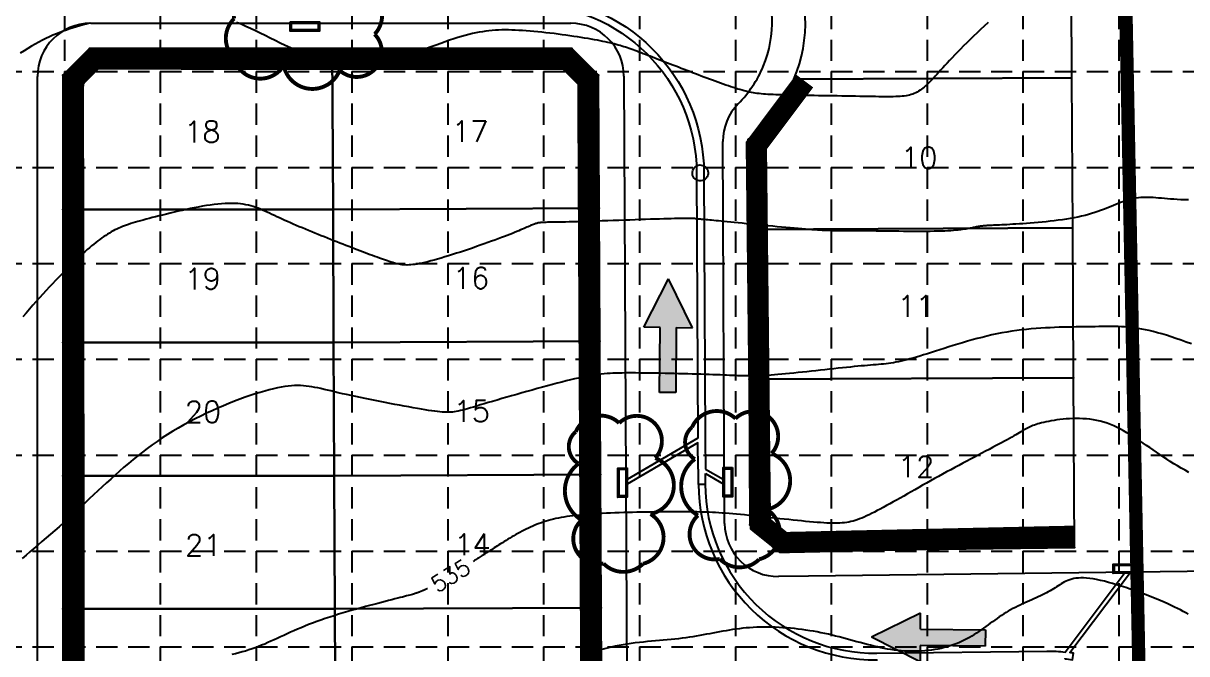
# Model space of a CAD drawing. Header units: inches. Extents: x -2116 to 192, y -2317 to -873.
# Drawn here: x -473.3 to -36.4, y -1597.3 to -1360.6 of the extents above; entities that cross this region are included whole.
import ezdxf
from ezdxf.enums import TextEntityAlignment as Align

# ---------------------------------------------------------------- set-up
doc = ezdxf.new("R2010")
doc.units = ezdxf.units.IN
doc.header["$LTSCALE"] = 40
doc.header["$MEASUREMENT"] = 0
doc.linetypes.add('DAM', pattern=[0.5, 0.2, -0.1, 0.2])
doc.linetypes.add('DASHED', pattern=[0.75, 0.5, -0.25])
for name, color, linetype in [('1-BC', 7, 'Continuous'), ('1-DAM_TEXT', 7, 'DAM'), ('1-LOTS', 7, 'Continuous'), ('1-STM', 7, 'Continuous'), ('1-STM_INLETS', 7, 'Continuous'), ('BASE', 7, 'Continuous'), ('grid', 9, 'Continuous'), ('limitsofdisturb', 1, 'DASHED'), ('SILT', 200, 'Continuous'), ('TOPO100_CON', 9, 'Continuous'), ('TOPO100_ICON', 9, 'Continuous')]:
    doc.layers.add(name, color=color, linetype=linetype)
doc.styles.add('SEG_LABEL08', font='simplex1')

# ---------------------------------------------------------------- blocks, each defined once
blk = doc.blocks.new('TF')
for p, q in [((0.1612, 0.0201), (0.1612, 0.0601)), ((0.1612, 0.0601), (0.2812, 0.0001)), ((0.0012, -0.0199), (0.0012, 0.0201)), ((0.0012, 0.0201), (0.1612, 0.0201)), ((0.1612, -0.0599), (0.2812, 0.0001)), ((0.1612, -0.0199), (0.0012, -0.0199)), ((0.1612, -0.0199), (0.1612, -0.0599))]:
    blk.add_line(p, q)
for points in [[(0.1612, -0.0599), (0.1612, 0.0601), (0.2812, 0.0001), (0.1612, 0.0601)], [(0.0012, 0.0201), (0.0012, -0.0199), (0.1612, 0.0201), (0.1612, -0.0199)]]:
    blk.add_solid(points)
blk = doc.blocks.new('arrow')
at = {"xscale": 192.0000000000001, "yscale": 192, "zscale": 192, "rotation": 89.54514789520785}
blk.add_blockref('TF', (-0.41, -54), dxfattribs=at)

msp = doc.modelspace()

# ---------------------------------------------------------------- linework, layer by layer
at = {"layer": '1-BC', "linetype": 'Continuous'}
for p, q in [((-447.97, -1360.62, 53016.89), (-267.72, -1360.62, 53107.01)), ((-467.97, -1562.99, 53168.78), (-467.97, -1380.62, 53022.89)), ((-247.72, -1380.52), (-245.91, -1755.62, 53705.1)), ((-209.91, -1548.4, 53313.82), (-210.6, -1405.05, 53153.35)), ((-467.97, -1609.88, 53206.36), (-467.97, -1562.99, 53168.78)), ((-178.47, -1568.17, 53430.88), (-189.66, -1568.3, 53399.85)), ((8.42, -1565.85, 53668.18), (-178.47, -1568.17, 53430.88))]:
    msp.add_line(p, q, dxfattribs=at)
for centre, radius, start, end in [((-235.58, -1360.12), 43.5, 337.4292, 26.6188), ((-447.97, -1380.62), 20, 90, 180), ((-267.72, -1380.62), 20, 0.2766, 90), ((-235.58, -1360.12), 43.5, 315.0912, 337.4292), ((-190.6, -1404.95), 20, 135.0912, 180.2766), ((-189.91, -1548.31), 20, 180.2766, 270.7106)]:
    msp.add_arc(centre, radius, start, end, dxfattribs=at)
at = {"layer": '1-LOTS', "linetype": 'Continuous'}
for p, q in [((-79.47, -1381.11, 53254.36), (-80.05, -1267.04, 53106.99)), ((-183.87, -1381.61), (-79.47, -1381.11, 53254.36)), ((-79.47, -1381.11, 53254.36), (-183.87, -1381.61)), ((-79.18, -1437.41, 53306.72), (-79.47, -1381.11, 53254.36)), ((-79.18, -1437.41, 53306.72), (-200.94, -1437.99)), ((-200.94, -1437.99), (-79.18, -1437.41, 53306.72)), ((-78.89, -1493.7, 53450.21), (-79.18, -1437.41, 53306.72)), ((-78.89, -1493.7, 53450.21), (-200.67, -1494.29)), ((-200.67, -1494.29), (-78.89, -1493.7, 53450.21)), ((-78.56, -1557.43, 53582.97), (-78.89, -1493.7, 53450.21)), ((-190.36, -1558.81), (-78.56, -1557.43, 53582.97))]:
    msp.add_line(p, q, dxfattribs=at)
at = {"layer": '1-LOTS', "linetype": 'Continuous', "flags": 128}
for points in [[(-448.47, -1370.12), (-458.47, -1380.12)], [(-357.27, -1370.12), (-448.47, -1370.12)], [(-356.98, -1430.51), (-357.27, -1370.12)], [(-357.27, -1370.12), (-356.98, -1430.51)], [(-267.27, -1370.12), (-357.27, -1370.12)], [(-257.22, -1380.12), (-267.27, -1370.12)], [(-458.47, -1380.12), (-458.47, -1430.51)], [(-256.98, -1430.02), (-257.22, -1380.12)], [(-201.11, -1404.25), (-200.94, -1437.99)], [(-458.47, -1430.51), (-356.98, -1430.51)], [(-356.98, -1430.51), (-458.47, -1430.51)], [(-458.47, -1430.51), (-458.47, -1480.51)], [(-356.98, -1430.51), (-256.98, -1430.02)], [(-256.98, -1430.02), (-356.98, -1430.51)], [(-356.98, -1430.51), (-356.74, -1480.51)], [(-356.74, -1480.51), (-356.98, -1430.51)], [(-256.74, -1480.02), (-256.98, -1430.02)], [(-200.94, -1437.99), (-200.67, -1494.29)], [(-356.74, -1480.51), (-458.47, -1480.51)], [(-458.47, -1480.51), (-356.74, -1480.51)], [(-458.47, -1480.51), (-458.47, -1530.51)], [(-356.74, -1480.51), (-256.74, -1480.02)], [(-256.74, -1480.02), (-356.74, -1480.51)], [(-356.74, -1480.51), (-356.5, -1530.51)], [(-356.5, -1530.51), (-356.74, -1480.51)], [(-256.5, -1530.02), (-256.74, -1480.02)], [(-200.67, -1494.29), (-200.41, -1548.94)], [(-356.5, -1530.51), (-458.47, -1530.51)], [(-458.47, -1530.51), (-356.5, -1530.51)], [(-458.47, -1530.51), (-458.47, -1580.51)], [(-356.5, -1530.51), (-256.5, -1530.02)], [(-256.5, -1530.02), (-356.5, -1530.51)], [(-356.5, -1530.51), (-356.26, -1580.5)], [(-356.26, -1580.5), (-356.5, -1530.51)], [(-256.26, -1580.02), (-256.5, -1530.02)], [(-200.41, -1548.94), (-190.36, -1558.81)], [(-356.26, -1580.5), (-458.47, -1580.51)], [(-458.47, -1580.51), (-356.26, -1580.5)], [(-458.47, -1580.51), (-458.47, -1630.93)], [(-356.26, -1580.5), (-256.26, -1580.02)], [(-256.26, -1580.02), (-356.26, -1580.5)], [(-356.26, -1580.5), (-356.02, -1630.5)], [(-356.01, -1630.93), (-356.26, -1580.5)], [(-256.02, -1630.02), (-256.26, -1580.02)]]:
    msp.add_lwpolyline(points, dxfattribs=at)
at = {"layer": '1-LOTS', "linetype": 'Continuous'}
for start, end in [(337.4292, 26.6188), (307.9899, 337.4292)]:
    msp.add_arc((-235.58, -1360.12), 56, start, end, dxfattribs=at)
for p in [(-448.47, -1370.12), (-357.27, -1370.12), (-267.27, -1370.12), (-458.47, -1380.12), (-257.22, -1380.12), (-183.87, -1381.61), (-201.11, -1404.25), (-458.47, -1430.51), (-356.98, -1430.51), (-256.98, -1430.02), (-200.94, -1437.99), (-458.47, -1480.51), (-356.74, -1480.51), (-256.74, -1480.02), (-200.67, -1494.29), (-78.89, -1493.7, 53450.21), (-458.47, -1530.51), (-356.5, -1530.51), (-256.5, -1530.02), (-200.41, -1548.94), (-190.36, -1558.81), (-78.56, -1557.43, 53582.97), (-458.47, -1580.51), (-356.26, -1580.5), (-256.26, -1580.02)]:
    msp.add_point(p, dxfattribs=at)
at = {"layer": '1-STM', "linetype": 'Continuous', "flags": 128}
for points, elevation in [([(-284.05, -1350.75), (-284.05, -1350.75, -0.4128), (-217.67, -1416.8), (-217.67, -1416.8)], 53071.75), ([(-284.05, -1353.5), (-284.05, -1353.5, -0.4128), (-220.42, -1416.81), (-220.42, -1416.81)], 53071.75), ([(-219.73, -1533.67), (-219.73, -1533.67, 0.416434), (-152.66, -1599.6), (-152.66, -1599.6)], 53267.02), ([(-217.23, -1533.66), (-217.23, -1533.66, 0.416434), (-152.69, -1597.1), (-152.69, -1597.1)], 53267.02), ([(-88.77, -1596.3), (-88.77, -1596.3, -0.032988), (-82.03, -1596.67), (-82.03, -1596.67)], 53450.54), ([(-82.19, -1599.17), (-82.19, -1599.17, -0.015022), (-79.29, -1599.61), (-79.29, -1599.61), (-78.84, -1597.15), (-78.84, -1597.15, 0.007343), (-80.32, -1596.9), (-80.32, -1596.9)], 53453.3)]:
    msp.add_lwpolyline(points, format="xyb", dxfattribs=dict(at, elevation=elevation))
msp.add_lwpolyline([(-221.65, -1415.32), (-221.65, -1415.32, -0.414214), (-217.56, -1414.21), (-217.56, -1414.21, -0.414214), (-216.45, -1418.29), (-216.45, -1418.29, -0.414214), (-220.53, -1419.41), (-220.53, -1419.41, -0.414214), (-221.65, -1415.32), (-221.65, -1415.32)], format="xyb", close=True, dxfattribs=at)
for points, elevation in [([(-220.42, -1416.81), (-219.94, -1516.42)], 53135.63), ([(-217.67, -1416.8), (-217.19, -1516.48)], 53135.63), ([(-219.94, -1516.42), (-246.49, -1531.92)], 53245.29), ([(-219.88, -1528.04), (-219.93, -1518.16), (-246.48, -1533.66)], 53245.29), ([(-217.19, -1516.48), (-217.14, -1527.96)], 53245.29), ([(-219.88, -1528.04), (-219.86, -1533.67), (-217.11, -1533.66), (-217.13, -1529.69)], 53259.75), ([(-217.14, -1527.96), (-210.49, -1531.75)], 53259.75), ([(-217.13, -1529.69), (-210.48, -1533.48)], 53259.75), ([(-82.03, -1596.67), (-59.81, -1567.19)], 53453.3), ([(-80.32, -1596.9), (-57.91, -1567.17)], 53453.3), ([(-152.69, -1597.1), (-88.77, -1596.3)], 53419.09)]:
    msp.add_lwpolyline(points, dxfattribs=dict(at, elevation=elevation))
at = {"layer": '1-STM_INLETS', "linetype": 'Continuous', "flags": 128}
for points in [[(-373.04, -1360.12), (-362.04, -1360.12), (-362.04, -1363.62), (-373.04, -1363.62), (-373.04, -1360.12)], [(-372.54, -1360.62), (-362.54, -1360.62), (-362.54, -1363.12), (-372.54, -1363.12), (-372.54, -1360.62)], [(-246.51, -1527.58), (-246.46, -1538.58), (-249.96, -1538.6), (-250.01, -1527.6), (-246.51, -1527.58)], [(-247.01, -1528.08), (-246.96, -1538.08), (-249.46, -1538.09), (-249.51, -1528.09), (-247.01, -1528.08)], [(-207.01, -1527.39), (-206.96, -1538.39), (-210.46, -1538.4), (-210.51, -1527.4), (-207.01, -1527.39)], [(-207.51, -1527.89), (-207.46, -1537.89), (-209.96, -1537.9), (-210.01, -1527.9), (-207.51, -1527.89)], [(-52.98, -1567.11), (-63.97, -1567.25), (-64.02, -1563.75), (-53.02, -1563.61), (-52.98, -1567.11)], [(-53.48, -1566.62), (-63.48, -1566.74), (-63.51, -1564.24), (-53.51, -1564.12), (-53.48, -1566.62)]]:
    msp.add_lwpolyline(points, close=True, dxfattribs=at)
at = {"layer": 'BASE', "color": 170, "const_width": 1.46}
for points in [[(-377.75, -1350.64, 0.520567), (-377.75, -1350.64, 0.765195), (-394.09, -1358.86, 0.417879), (-394.19, -1373.66, 0.6649), (-375.52, -1376.51, 0.744833), (-354.47, -1378.28, 0.975642), (-341.35, -1364.73, 0.520567), (-344.62, -1348.41, 0.520567), (-356.59, -1349.5, 0.540264), (-377.75, -1350.64)], [(-263.6, -1547.11, 0.520567), (-263.6, -1547.11, 0.765195), (-255.38, -1563.45, 0.417879), (-240.58, -1563.55, 0.6649), (-237.73, -1544.88, 0.744833), (-235.96, -1523.83, 0.975642), (-249.51, -1510.71, 0.520567), (-265.83, -1513.98, 0.520567), (-264.75, -1525.95, 0.540264), (-263.6, -1547.11)], [(-219.93, -1545.41, 0.520567), (-219.93, -1545.41, 0.765195), (-211.71, -1561.74, 0.417879), (-196.91, -1561.85, 0.6649), (-194.06, -1543.18, 0.744833), (-192.29, -1522.12, 0.975642), (-205.84, -1509.01, 0.520567), (-222.16, -1512.27, 0.520567), (-221.07, -1524.25, 0.540264), (-219.93, -1545.41)]]:
    msp.add_lwpolyline(points, format="xyb", close=True, dxfattribs=at)
at = {"layer": 'grid', "color": 8, "linetype": 'DASHED', "ltscale": 0.4}
for p, q in [((-457.87, -910.78), (-457.87, -2278.78)), ((-421.87, -910.78), (-421.87, -2278.78)), ((-385.87, -910.78), (-385.87, -2278.78)), ((-349.87, -910.78), (-349.87, -2278.78)), ((-313.87, -910.78), (-313.87, -2278.78)), ((-277.87, -910.78), (-277.87, -2278.78)), ((-241.87, -910.78), (-241.87, -2278.78)), ((-205.87, -910.78), (-205.87, -2278.78)), ((-169.87, -910.78), (-169.87, -2278.78)), ((-133.87, -910.78), (-133.87, -2278.78)), ((-97.87, -910.78), (-97.87, -2278.78)), ((-61.87, -910.78), (-61.87, -2278.78)), ((-2077.87, -1378.78), (154.13, -1378.78)), ((-2077.87, -1414.78), (154.13, -1414.78)), ((-2077.87, -1450.78), (154.13, -1450.78)), ((-2077.87, -1486.78), (154.13, -1486.78)), ((-2077.87, -1522.78), (154.13, -1522.78)), ((-2077.87, -1558.78), (154.13, -1558.78)), ((-2077.87, -1594.78), (154.13, -1594.78))]:
    msp.add_line(p, q, dxfattribs=at)
at = {"layer": 'limitsofdisturb', "color": 1, "const_width": 5}
msp.add_lwpolyline([(-1844.62, -1990.78), (-1844.62, -1280.09), (-1844.62, -1280.09), (-1844.26, -1173.04), (-752.01, -1172.92), (-752.01, -1001.61), (-658.88, -981.43), (-594.33, -1184.26), (-62.6, -1184.26), (-45.48, -2050.54), (-1679.47, -2050.54)], dxfattribs=at)
at = {"layer": 'SILT', "color": 84, "const_width": 8}
for points in [[(-454.46, -1388.17), (-454.41, -1381.82), (-446.76, -1374.09), (-269.06, -1374.14), (-261.28, -1381.83), (-259.54, -1730.36)], [(-179.85, -1382.29), (-198, -1406.5), (-196.47, -1548.73), (-187.9, -1555.61), (-78.77, -1553.22)], [(-539.93, -1680.14), (-500.15, -1683.78), (-471.35, -1667.01), (-454.14, -1632.47), (-454.46, -1387.55)]]:
    msp.add_lwpolyline(points, dxfattribs=at)
at = {"layer": 'TOPO100_CON', "color": 35, "linetype": 'Continuous'}
for points in [[(-448.44, -1360.58), (-449.64, -1360.91), (-450.85, -1361.25), (-452.06, -1361.6), (-453.29, -1361.96), (-454.52, -1362.35), (-455.77, -1362.75), (-457.02, -1363.17), (-458.29, -1363.62), (-459.57, -1364.09), (-460.85, -1364.6), (-462.15, -1365.14), (-463.46, -1365.71), (-464.79, -1366.32), (-466.12, -1366.97), (-467.47, -1367.67), (-468.83, -1368.41), (-470.21, -1369.2), (-471.6, -1370.04), (-473, -1370.93), (-474.42, -1371.88)], [(-111, -1360.38), (-112.4, -1361.66), (-113.78, -1362.94), (-115.12, -1364.21), (-116.43, -1365.46), (-117.71, -1366.7), (-118.94, -1367.92), (-120.14, -1369.12), (-121.29, -1370.28), (-122.4, -1371.42), (-123.46, -1372.51), (-124.47, -1373.57), (-125.42, -1374.59), (-126.33, -1375.56), (-127.19, -1376.49), (-128, -1377.38), (-128.78, -1378.23), (-129.51, -1379.03), (-130.21, -1379.8), (-130.88, -1380.53), (-131.52, -1381.22), (-132.14, -1381.87), (-132.73, -1382.48), (-133.3, -1383.06), (-133.86, -1383.6), (-134.41, -1384.11), (-134.94, -1384.58), (-135.47, -1385.02), (-136, -1385.42), (-136.52, -1385.79), (-137.05, -1386.13), (-137.58, -1386.44), (-138.12, -1386.72), (-138.68, -1386.97), (-139.25, -1387.19), (-139.84, -1387.38), (-140.45, -1387.55), (-141.09, -1387.7), (-141.76, -1387.82), (-142.46, -1387.93), (-143.19, -1388.01), (-143.97, -1388.08), (-144.79, -1388.13), (-145.65, -1388.17), (-146.57, -1388.19), (-147.54, -1388.21), (-148.56, -1388.21), (-149.65, -1388.21), (-150.79, -1388.19), (-152.01, -1388.18), (-153.29, -1388.16), (-154.65, -1388.13), (-156.09, -1388.11), (-157.59, -1388.09), (-159.15, -1388.06), (-160.77, -1388.03), (-162.43, -1388.01), (-164.12, -1387.98), (-165.85, -1387.95), (-167.59, -1387.92), (-169.35, -1387.89), (-171.11, -1387.86), (-172.86, -1387.83), (-174.6, -1387.8), (-176.33, -1387.77), (-178.02, -1387.74), (-179.68, -1387.71), (-181.29, -1387.68), (-182.85, -1387.64), (-184.34, -1387.61), (-185.77, -1387.58), (-187.12, -1387.55), (-188.39, -1387.51), (-189.58, -1387.48), (-190.69, -1387.44), (-191.74, -1387.4), (-192.72, -1387.36), (-193.65, -1387.31), (-194.53, -1387.26), (-195.37, -1387.19), (-196.16, -1387.12), (-196.93, -1387.04), (-197.67, -1386.96), (-198.39, -1386.86), (-199.09, -1386.74), (-199.79, -1386.62), (-200.49, -1386.48), (-201.19, -1386.33), (-201.9, -1386.16), (-202.63, -1385.97), (-203.38, -1385.77), (-204.15, -1385.54), (-204.96, -1385.3), (-205.81, -1385.04), (-206.68, -1384.76), (-207.58, -1384.47), (-208.5, -1384.15), (-209.45, -1383.83), (-210.42, -1383.49), (-211.41, -1383.14), (-212.42, -1382.78), (-213.44, -1382.4), (-214.48, -1382.02), (-215.53, -1381.63), (-216.59, -1381.24), (-217.66, -1380.84), (-218.73, -1380.43), (-219.8, -1380.02), (-220.88, -1379.61), (-221.96, -1379.19), (-223.03, -1378.78), (-224.1, -1378.37), (-225.16, -1377.96), (-226.21, -1377.55), (-227.26, -1377.14), (-228.29, -1376.74), (-229.32, -1376.34), (-230.33, -1375.95), (-231.33, -1375.56), (-232.32, -1375.18), (-233.3, -1374.8), (-234.26, -1374.42), (-235.2, -1374.06), (-236.13, -1373.7), (-237.04, -1373.35), (-237.93, -1373.01), (-238.81, -1372.67), (-239.66, -1372.35), (-240.49, -1372.03), (-241.3, -1371.73), (-242.09, -1371.43), (-242.85, -1371.15), (-243.59, -1370.87), (-244.31, -1370.61), (-245.02, -1370.36), (-245.71, -1370.11), (-246.4, -1369.88), (-247.08, -1369.65), (-247.76, -1369.43), (-248.45, -1369.21), (-249.16, -1369), (-249.87, -1368.8), (-250.61, -1368.59), (-251.37, -1368.39), (-252.15, -1368.2), (-252.97, -1368), (-253.83, -1367.8), (-254.73, -1367.61), (-255.67, -1367.41), (-256.66, -1367.21), (-257.71, -1367.01), (-258.82, -1366.81), (-259.98, -1366.6), (-261.21, -1366.39), (-262.48, -1366.17), (-263.81, -1365.96), (-265.17, -1365.74), (-266.58, -1365.53), (-268.01, -1365.32), (-269.48, -1365.11), (-270.96, -1364.91), (-272.46, -1364.71), (-273.97, -1364.52), (-275.49, -1364.34), (-277, -1364.16), (-278.52, -1364), (-280.02, -1363.84), (-281.51, -1363.7), (-282.97, -1363.57), (-284.42, -1363.46), (-285.83, -1363.36), (-287.21, -1363.27), (-288.54, -1363.21), (-289.84, -1363.16), (-291.12, -1363.13), (-292.36, -1363.13), (-293.59, -1363.14), (-294.8, -1363.18), (-296, -1363.25), (-297.2, -1363.34), (-298.4, -1363.46), (-299.61, -1363.61), (-300.83, -1363.79), (-302.07, -1364), (-303.33, -1364.24), (-304.61, -1364.52), (-305.93, -1364.84), (-307.29, -1365.19), (-308.69, -1365.58), (-310.15, -1366.02), (-311.65, -1366.49), (-313.22, -1367.01), (-314.85, -1367.56), (-316.53, -1368.16), (-318.28, -1368.78), (-320.08, -1369.42), (-321.93, -1370.08), (-323.82, -1370.74), (-325.75, -1371.39), (-327.73, -1372.03), (-329.73, -1372.66), (-331.76, -1373.25), (-333.82, -1373.81), (-335.9, -1374.33), (-337.99, -1374.8), (-340.1, -1375.2), (-342.22, -1375.54), (-344.34, -1375.8), (-346.46, -1375.98), (-348.58, -1376.07), (-350.69, -1376.06), (-352.79, -1375.94), (-354.88, -1375.7), (-356.95, -1375.37), (-359.01, -1374.93), (-361.05, -1374.4), (-363.08, -1373.8), (-365.09, -1373.12), (-367.08, -1372.38), (-369.06, -1371.58), (-371.02, -1370.74), (-372.97, -1369.87), (-374.9, -1368.96), (-376.81, -1368.04), (-378.71, -1367.1), (-380.59, -1366.17), (-382.45, -1365.24), (-384.3, -1364.32), (-386.13, -1363.44), (-387.94, -1362.58), (-389.74, -1361.77), (-391.51, -1361), (-393.27, -1360.3)], [(-35.75, -1426.96), (-37.19, -1426.92), (-38.57, -1426.86), (-39.9, -1426.79), (-41.18, -1426.7), (-42.41, -1426.61), (-43.6, -1426.51), (-44.75, -1426.41), (-45.85, -1426.31), (-46.93, -1426.22), (-47.96, -1426.14), (-48.97, -1426.07), (-49.94, -1426.02), (-50.89, -1425.98), (-51.82, -1425.97), (-52.72, -1425.99), (-53.61, -1426.03), (-54.48, -1426.11), (-55.33, -1426.22), (-56.18, -1426.37), (-57.02, -1426.56), (-57.85, -1426.78), (-58.68, -1427.03), (-59.52, -1427.31), (-60.35, -1427.61), (-61.2, -1427.93), (-62.06, -1428.28), (-62.94, -1428.64), (-63.84, -1429.01), (-64.75, -1429.39), (-65.7, -1429.78), (-66.67, -1430.17), (-67.67, -1430.56), (-68.71, -1430.95), (-69.79, -1431.34), (-70.91, -1431.71), (-72.08, -1432.08), (-73.29, -1432.43), (-74.56, -1432.76), (-75.88, -1433.08), (-77.25, -1433.38), (-78.66, -1433.65), (-80.11, -1433.91), (-81.58, -1434.15), (-83.08, -1434.38), (-84.6, -1434.59), (-86.13, -1434.78), (-87.66, -1434.96), (-89.18, -1435.13), (-90.7, -1435.28), (-92.2, -1435.42), (-93.68, -1435.55), (-95.13, -1435.66), (-96.54, -1435.77), (-97.91, -1435.87), (-99.23, -1435.95), (-100.5, -1436.03), (-101.7, -1436.1), (-102.84, -1436.17), (-103.9, -1436.23), (-104.89, -1436.28), (-105.82, -1436.32), (-106.68, -1436.37), (-107.48, -1436.4), (-108.23, -1436.44), (-108.92, -1436.47), (-109.57, -1436.5), (-110.17, -1436.53), (-110.73, -1436.56), (-111.26, -1436.6), (-111.75, -1436.63), (-112.21, -1436.66), (-112.64, -1436.7), (-113.06, -1436.73), (-113.45, -1436.78), (-113.83, -1436.82), (-114.2, -1436.88), (-114.57, -1436.93), (-114.93, -1437), (-115.29, -1437.07), (-115.66, -1437.14), (-116.04, -1437.23), (-116.43, -1437.31), (-116.84, -1437.41), (-117.28, -1437.5), (-117.74, -1437.6), (-118.24, -1437.69), (-118.77, -1437.79), (-119.35, -1437.89), (-119.98, -1437.98), (-120.65, -1438.08), (-121.38, -1438.17), (-122.18, -1438.26), (-123.03, -1438.34), (-123.96, -1438.42), (-124.96, -1438.49), (-126.05, -1438.55), (-127.21, -1438.61), (-128.47, -1438.66), (-129.81, -1438.7), (-131.24, -1438.73), (-132.74, -1438.75), (-134.31, -1438.76), (-135.93, -1438.77), (-137.59, -1438.77), (-139.29, -1438.77), (-141.02, -1438.76), (-142.76, -1438.75), (-144.51, -1438.73), (-146.26, -1438.71), (-147.99, -1438.69), (-149.71, -1438.67), (-151.39, -1438.65), (-153.03, -1438.62), (-154.62, -1438.6), (-156.15, -1438.58), (-157.61, -1438.56), (-158.99, -1438.55), (-160.28, -1438.54), (-161.47, -1438.53), (-162.58, -1438.52), (-163.61, -1438.52), (-164.56, -1438.52), (-165.46, -1438.52), (-166.31, -1438.52), (-167.12, -1438.52), (-167.89, -1438.52), (-168.65, -1438.51), (-169.39, -1438.5), (-170.13, -1438.49), (-170.88, -1438.47), (-171.64, -1438.45), (-172.44, -1438.42), (-173.27, -1438.38), (-174.14, -1438.34), (-175.08, -1438.28), (-176.07, -1438.22), (-177.15, -1438.14), (-178.31, -1438.05), (-179.56, -1437.95), (-180.89, -1437.84), (-182.31, -1437.72), (-183.78, -1437.59), (-185.32, -1437.45), (-186.9, -1437.31), (-188.53, -1437.15), (-190.18, -1437), (-191.85, -1436.84), (-193.54, -1436.68), (-195.22, -1436.51), (-196.9, -1436.35), (-198.56, -1436.18), (-200.19, -1436.02), (-201.78, -1435.86), (-203.34, -1435.71), (-204.83, -1435.56), (-206.27, -1435.42), (-207.63, -1435.28), (-208.9, -1435.16), (-210.09, -1435.04), (-211.19, -1434.93), (-212.2, -1434.84), (-213.14, -1434.75), (-214, -1434.66), (-214.78, -1434.59), (-215.5, -1434.52), (-216.16, -1434.46), (-216.75, -1434.4), (-217.29, -1434.35), (-217.77, -1434.31), (-218.21, -1434.27), (-218.6, -1434.23), (-218.95, -1434.2), (-219.27, -1434.16), (-219.55, -1434.14), (-219.8, -1434.11), (-220.03, -1434.09), (-220.24, -1434.06), (-220.43, -1434.04), (-220.61, -1434.02), (-220.78, -1434), (-220.95, -1433.98), (-221.14, -1433.96), (-221.34, -1433.94), (-221.56, -1433.92), (-221.82, -1433.91), (-222.11, -1433.89), (-222.45, -1433.88), (-222.84, -1433.88), (-223.29, -1433.87), (-223.81, -1433.87), (-224.41, -1433.87), (-225.08, -1433.88), (-225.85, -1433.89), (-226.71, -1433.91), (-227.68, -1433.93), (-228.76, -1433.95), (-229.96, -1433.98), (-231.28, -1434.02), (-232.74, -1434.06), (-234.31, -1434.11), (-235.99, -1434.17), (-237.77, -1434.22), (-239.63, -1434.29), (-241.55, -1434.35), (-243.54, -1434.42), (-245.56, -1434.48), (-247.61, -1434.55), (-249.68, -1434.62), (-251.75, -1434.69), (-253.81, -1434.76), (-255.84, -1434.83), (-257.84, -1434.89), (-259.79, -1434.95), (-261.68, -1435.01), (-263.49, -1435.06), (-265.21, -1435.11), (-266.83, -1435.16), (-268.34, -1435.2), (-269.72, -1435.23), (-270.98, -1435.25), (-272.12, -1435.28), (-273.16, -1435.29), (-274.1, -1435.31), (-274.94, -1435.32), (-275.7, -1435.34), (-276.39, -1435.35), (-277, -1435.37), (-277.54, -1435.38), (-278.03, -1435.4), (-278.47, -1435.43), (-278.87, -1435.46), (-279.23, -1435.5), (-279.56, -1435.54), (-279.87, -1435.59), (-280.17, -1435.66), (-280.46, -1435.73), (-280.75, -1435.81), (-281.04, -1435.91), (-281.35, -1436.02), (-281.68, -1436.14), (-282.02, -1436.28), (-282.39, -1436.43), (-282.79, -1436.6), (-283.21, -1436.78), (-283.67, -1436.98), (-284.15, -1437.19), (-284.68, -1437.42), (-285.24, -1437.67), (-285.85, -1437.93), (-286.51, -1438.21), (-287.21, -1438.5), (-287.96, -1438.82), (-288.77, -1439.15), (-289.63, -1439.5), (-290.56, -1439.87), (-291.55, -1440.26), (-292.6, -1440.66), (-293.72, -1441.09), (-294.91, -1441.54), (-296.17, -1442), (-297.48, -1442.48), (-298.84, -1442.97), (-300.24, -1443.47), (-301.68, -1443.98), (-303.15, -1444.48), (-304.63, -1444.99), (-306.13, -1445.5), (-307.64, -1446), (-309.14, -1446.5), (-310.63, -1446.98), (-312.11, -1447.45), (-313.56, -1447.91), (-314.99, -1448.34), (-316.37, -1448.76), (-317.71, -1449.15), (-319, -1449.51), (-320.22, -1449.84), (-321.38, -1450.14), (-322.47, -1450.41), (-323.48, -1450.64), (-324.44, -1450.84), (-325.33, -1451), (-326.17, -1451.13), (-326.96, -1451.24), (-327.71, -1451.31), (-328.41, -1451.36), (-329.09, -1451.38), (-329.74, -1451.37), (-330.37, -1451.34), (-330.97, -1451.28), (-331.57, -1451.2), (-332.16, -1451.09), (-332.75, -1450.97), (-333.34, -1450.83), (-333.94, -1450.66), (-334.56, -1450.48), (-335.19, -1450.28), (-335.85, -1450.07), (-336.54, -1449.84), (-337.26, -1449.59), (-338, -1449.34), (-338.78, -1449.06), (-339.58, -1448.78), (-340.41, -1448.48), (-341.26, -1448.17), (-342.14, -1447.84), (-343.04, -1447.51), (-343.97, -1447.16), (-344.92, -1446.8), (-345.89, -1446.43), (-346.88, -1446.05), (-347.9, -1445.66), (-348.93, -1445.26), (-349.99, -1444.86), (-351.06, -1444.44), (-352.15, -1444.01), (-353.26, -1443.58), (-354.39, -1443.14), (-355.53, -1442.69), (-356.69, -1442.24), (-357.86, -1441.78), (-359.03, -1441.31), (-360.22, -1440.84), (-361.41, -1440.37), (-362.59, -1439.89), (-363.78, -1439.41), (-364.97, -1438.93), (-366.15, -1438.44), (-367.32, -1437.96), (-368.48, -1437.48), (-369.63, -1436.99), (-370.76, -1436.51), (-371.88, -1436.03), (-372.97, -1435.56), (-374.05, -1435.09), (-375.09, -1434.62), (-376.12, -1434.15), (-377.11, -1433.69), (-378.07, -1433.24), (-379, -1432.8), (-379.91, -1432.36), (-380.8, -1431.94), (-381.68, -1431.53), (-382.54, -1431.14), (-383.4, -1430.76), (-384.27, -1430.4), (-385.13, -1430.06), (-386.01, -1429.75), (-386.9, -1429.46), (-387.8, -1429.19), (-388.73, -1428.96), (-389.69, -1428.75), (-390.68, -1428.57), (-391.7, -1428.43), (-392.76, -1428.33), (-393.87, -1428.26), (-395.03, -1428.23), (-396.25, -1428.24), (-397.52, -1428.29), (-398.84, -1428.38), (-400.21, -1428.51), (-401.62, -1428.67), (-403.07, -1428.87), (-404.55, -1429.09), (-406.04, -1429.34), (-407.56, -1429.61), (-409.08, -1429.9), (-410.61, -1430.21), (-412.14, -1430.53), (-413.66, -1430.86), (-415.17, -1431.2), (-416.66, -1431.55), (-418.12, -1431.9), (-419.55, -1432.25), (-420.95, -1432.6), (-422.3, -1432.94), (-423.6, -1433.28), (-424.85, -1433.6), (-426.03, -1433.91), (-427.16, -1434.21), (-428.23, -1434.49), (-429.25, -1434.77), (-430.23, -1435.04), (-431.16, -1435.31), (-432.05, -1435.58), (-432.91, -1435.85), (-433.73, -1436.12), (-434.52, -1436.39), (-435.29, -1436.67), (-436.03, -1436.95), (-436.76, -1437.25), (-437.47, -1437.56), (-438.17, -1437.88), (-438.86, -1438.22), (-439.55, -1438.58), (-440.23, -1438.96), (-440.92, -1439.36), (-441.62, -1439.79), (-442.33, -1440.24), (-443.04, -1440.71), (-443.77, -1441.22), (-444.51, -1441.76), (-445.27, -1442.32), (-446.04, -1442.91), (-446.83, -1443.54), (-447.63, -1444.2), (-448.45, -1444.89), (-449.29, -1445.61), (-450.15, -1446.37), (-451.03, -1447.16), (-451.94, -1447.99), (-452.86, -1448.86), (-453.81, -1449.76), (-454.79, -1450.71), (-455.79, -1451.69), (-456.82, -1452.71), (-457.87, -1453.77), (-458.95, -1454.88), (-460.07, -1456.02), (-461.21, -1457.21), (-462.37, -1458.43), (-463.56, -1459.7), (-464.76, -1460.99), (-465.97, -1462.32), (-467.2, -1463.68), (-468.44, -1465.08), (-469.68, -1466.49), (-470.92, -1467.94), (-472.16, -1469.41), (-473.4, -1470.89)], [(-34.62, -1480.99), (-36.58, -1480.28), (-38.51, -1479.6), (-40.4, -1478.95), (-42.23, -1478.34), (-44.01, -1477.77), (-45.72, -1477.26), (-47.36, -1476.8), (-48.93, -1476.39), (-50.43, -1476.02), (-51.88, -1475.71), (-53.27, -1475.44), (-54.62, -1475.21), (-55.93, -1475.01), (-57.2, -1474.85), (-58.45, -1474.73), (-59.68, -1474.63), (-60.89, -1474.55), (-62.09, -1474.5), (-63.29, -1474.47), (-64.49, -1474.45), (-65.7, -1474.45), (-66.92, -1474.46), (-68.17, -1474.48), (-69.44, -1474.5), (-70.74, -1474.53), (-72.09, -1474.55), (-73.48, -1474.57), (-74.91, -1474.59), (-76.38, -1474.6), (-77.9, -1474.62), (-79.45, -1474.65), (-81.03, -1474.68), (-82.65, -1474.72), (-84.3, -1474.76), (-85.98, -1474.83), (-87.69, -1474.9), (-89.42, -1474.99), (-91.17, -1475.1), (-92.94, -1475.23), (-94.74, -1475.39), (-96.55, -1475.56), (-98.37, -1475.77), (-100.21, -1476), (-102.06, -1476.26), (-103.91, -1476.56), (-105.78, -1476.89), (-107.64, -1477.25), (-109.51, -1477.65), (-111.38, -1478.08), (-113.23, -1478.54), (-115.08, -1479.01), (-116.92, -1479.51), (-118.74, -1480.02), (-120.53, -1480.54), (-122.31, -1481.07), (-124.05, -1481.6), (-125.76, -1482.13), (-127.44, -1482.66), (-129.08, -1483.18), (-130.68, -1483.7), (-132.23, -1484.19), (-133.73, -1484.67), (-135.17, -1485.13), (-136.56, -1485.56), (-137.89, -1485.96), (-139.16, -1486.33), (-140.36, -1486.66), (-141.5, -1486.96), (-142.58, -1487.23), (-143.62, -1487.47), (-144.62, -1487.68), (-145.59, -1487.87), (-146.53, -1488.04), (-147.46, -1488.19), (-148.37, -1488.32), (-149.29, -1488.44), (-150.21, -1488.55), (-151.14, -1488.64), (-152.09, -1488.74), (-153.06, -1488.82), (-154.07, -1488.91), (-155.12, -1489), (-156.22, -1489.09), (-157.37, -1489.18), (-158.59, -1489.29), (-159.87, -1489.4), (-161.23, -1489.53), (-162.66, -1489.67), (-164.15, -1489.83), (-165.69, -1489.99), (-167.28, -1490.16), (-168.9, -1490.33), (-170.56, -1490.51), (-172.24, -1490.69), (-173.93, -1490.88), (-175.63, -1491.06), (-177.32, -1491.25), (-179.01, -1491.43), (-180.68, -1491.61), (-182.32, -1491.78), (-183.93, -1491.95), (-185.5, -1492.11), (-187.02, -1492.26), (-188.48, -1492.4), (-189.88, -1492.52), (-191.21, -1492.63), (-192.46, -1492.73), (-193.63, -1492.81), (-194.75, -1492.88), (-195.8, -1492.94), (-196.81, -1492.98), (-197.78, -1493.01), (-198.71, -1493.03), (-199.62, -1493.04), (-200.52, -1493.04), (-201.4, -1493.03), (-202.29, -1493.02), (-203.18, -1493), (-204.09, -1492.97), (-205.03, -1492.94), (-205.99, -1492.9), (-207, -1492.86), (-208.05, -1492.81), (-209.16, -1492.76), (-210.33, -1492.71), (-211.58, -1492.66), (-212.9, -1492.61), (-214.3, -1492.56), (-215.76, -1492.51), (-217.27, -1492.46), (-218.84, -1492.41), (-220.45, -1492.36), (-222.1, -1492.32), (-223.77, -1492.27), (-225.47, -1492.23), (-227.17, -1492.19), (-228.89, -1492.14), (-230.6, -1492.11), (-232.3, -1492.07), (-233.99, -1492.04), (-235.65, -1492.01), (-237.28, -1491.98), (-238.87, -1491.96), (-240.41, -1491.94), (-241.9, -1491.92), (-243.33, -1491.91), (-244.69, -1491.9), (-245.99, -1491.9), (-247.24, -1491.9), (-248.44, -1491.92), (-249.6, -1491.94), (-250.73, -1491.97), (-251.84, -1492.02), (-252.94, -1492.08), (-254.03, -1492.16), (-255.12, -1492.26), (-256.22, -1492.38), (-257.33, -1492.51), (-258.47, -1492.67), (-259.64, -1492.85), (-260.85, -1493.06), (-262.11, -1493.29), (-263.42, -1493.55), (-264.8, -1493.85), (-266.24, -1494.17), (-267.77, -1494.52), (-269.38, -1494.91), (-271.06, -1495.33), (-272.81, -1495.78), (-274.61, -1496.25), (-276.47, -1496.74), (-278.35, -1497.25), (-280.27, -1497.77), (-282.2, -1498.31), (-284.14, -1498.85), (-286.07, -1499.39), (-287.99, -1499.94), (-289.89, -1500.48), (-291.75, -1501.02), (-293.57, -1501.54), (-295.33, -1502.06), (-297.04, -1502.56), (-298.67, -1503.04), (-300.21, -1503.49), (-301.66, -1503.92), (-303.01, -1504.32), (-304.25, -1504.69), (-305.39, -1505.02), (-306.44, -1505.33), (-307.4, -1505.6), (-308.3, -1505.84), (-309.14, -1506.05), (-309.93, -1506.23), (-310.69, -1506.38), (-311.43, -1506.49), (-312.15, -1506.58), (-312.87, -1506.64), (-313.59, -1506.67), (-314.34, -1506.68), (-315.12, -1506.65), (-315.94, -1506.6), (-316.82, -1506.52), (-317.76, -1506.41), (-318.78, -1506.28), (-319.88, -1506.12), (-321.08, -1505.94), (-322.39, -1505.73), (-323.79, -1505.5), (-325.29, -1505.24), (-326.86, -1504.97), (-328.51, -1504.68), (-330.22, -1504.37), (-331.97, -1504.04), (-333.77, -1503.71), (-335.6, -1503.36), (-337.45, -1503), (-339.31, -1502.64), (-341.18, -1502.27), (-343.03, -1501.9), (-344.87, -1501.52), (-346.68, -1501.15), (-348.46, -1500.78), (-350.18, -1500.41), (-351.85, -1500.04), (-353.46, -1499.68), (-354.99, -1499.33), (-356.43, -1498.99), (-357.8, -1498.67), (-359.1, -1498.35), (-360.34, -1498.06), (-361.53, -1497.79), (-362.68, -1497.54), (-363.8, -1497.31), (-364.89, -1497.12), (-365.96, -1496.95), (-367.03, -1496.82), (-368.11, -1496.72), (-369.19, -1496.66), (-370.3, -1496.64), (-371.43, -1496.66), (-372.6, -1496.73), (-373.82, -1496.85), (-375.1, -1497.01), (-376.44, -1497.23), (-377.85, -1497.5), (-379.34, -1497.84), (-380.93, -1498.23), (-382.6, -1498.68), (-384.34, -1499.18), (-386.16, -1499.75), (-388.03, -1500.36), (-389.97, -1501.03), (-391.96, -1501.75), (-393.98, -1502.52), (-396.05, -1503.34), (-398.14, -1504.2), (-400.26, -1505.11), (-402.39, -1506.06), (-404.53, -1507.05), (-406.67, -1508.08), (-408.8, -1509.16), (-410.93, -1510.26), (-413.03, -1511.41), (-415.11, -1512.59), (-417.15, -1513.8), (-419.16, -1515.04), (-421.12, -1516.31), (-423.03, -1517.61), (-424.91, -1518.93), (-426.75, -1520.28), (-428.55, -1521.65), (-430.32, -1523.04), (-432.06, -1524.45), (-433.78, -1525.88), (-435.47, -1527.32), (-437.14, -1528.78), (-438.79, -1530.25), (-440.42, -1531.72), (-442.05, -1533.21), (-443.67, -1534.7), (-445.27, -1536.2), (-446.88, -1537.7), (-448.49, -1539.21), (-450.09, -1540.71), (-451.71, -1542.21), (-453.33, -1543.71), (-454.96, -1545.2), (-456.6, -1546.68), (-458.23, -1548.15), (-459.87, -1549.61), (-461.5, -1551.05), (-463.11, -1552.46), (-464.71, -1553.86), (-466.28, -1555.22), (-467.83, -1556.56), (-469.34, -1557.86), (-470.82, -1559.12), (-472.26, -1560.35), (-473.65, -1561.53)], [(-35.84, -1582.47), (-36.75, -1581.95), (-37.72, -1581.42), (-38.74, -1580.89), (-39.82, -1580.34), (-40.98, -1579.78), (-42.21, -1579.2), (-43.52, -1578.6), (-44.9, -1577.99), (-46.35, -1577.37), (-47.86, -1576.74), (-49.42, -1576.1), (-51.01, -1575.47), (-52.64, -1574.85), (-54.29, -1574.23), (-55.96, -1573.63), (-57.63, -1573.04), (-59.3, -1572.48), (-60.95, -1571.94), (-62.59, -1571.43), (-64.2, -1570.95), (-65.78, -1570.52), (-67.31, -1570.12), (-68.79, -1569.77), (-70.2, -1569.48), (-71.54, -1569.23), (-72.81, -1569.05), (-73.99, -1568.92), (-75.09, -1568.86), (-76.11, -1568.85), (-77.07, -1568.89), (-77.96, -1568.98), (-78.79, -1569.12), (-79.57, -1569.29), (-80.31, -1569.51), (-81, -1569.76), (-81.66, -1570.03), (-82.3, -1570.34), (-82.91, -1570.67), (-83.5, -1571.02), (-84.08, -1571.39), (-84.66, -1571.77), (-85.24, -1572.15), (-85.83, -1572.55), (-86.43, -1572.94), (-87.04, -1573.34), (-87.69, -1573.73), (-88.36, -1574.11), (-89.06, -1574.49), (-89.79, -1574.86), (-90.54, -1575.23), (-91.31, -1575.59), (-92.11, -1575.96), (-92.92, -1576.32), (-93.75, -1576.69), (-94.59, -1577.06), (-95.45, -1577.44), (-96.32, -1577.82), (-97.19, -1578.21), (-98.07, -1578.62), (-98.96, -1579.03), (-99.84, -1579.46), (-100.73, -1579.9), (-101.62, -1580.35), (-102.5, -1580.83), (-103.37, -1581.32), (-104.24, -1581.83), (-105.09, -1582.37), (-105.94, -1582.92), (-106.79, -1583.49), (-107.62, -1584.08), (-108.46, -1584.67), (-109.29, -1585.28), (-110.13, -1585.89), (-110.97, -1586.51), (-111.81, -1587.12), (-112.66, -1587.74), (-113.52, -1588.35), (-114.39, -1588.95), (-115.27, -1589.54), (-116.17, -1590.13), (-117.08, -1590.69), (-118.01, -1591.24), (-118.96, -1591.77), (-119.94, -1592.28), (-120.93, -1592.76), (-121.96, -1593.22), (-123.01, -1593.64), (-124.08, -1594.03), (-125.18, -1594.4), (-126.3, -1594.73), (-127.45, -1595.03), (-128.61, -1595.3), (-129.79, -1595.54), (-130.99, -1595.76), (-132.21, -1595.94), (-133.44, -1596.09), (-134.68, -1596.21), (-135.93, -1596.3), (-137.19, -1596.36), (-138.46, -1596.39), (-139.74, -1596.39), (-141.02, -1596.36), (-142.3, -1596.29), (-143.58, -1596.2), (-144.87, -1596.08), (-146.15, -1595.93), (-147.43, -1595.75), (-148.71, -1595.54), (-149.99, -1595.3), (-151.27, -1595.05), (-152.55, -1594.77), (-153.83, -1594.47), (-155.11, -1594.16), (-156.39, -1593.83), (-157.68, -1593.5), (-158.98, -1593.15), (-160.27, -1592.8), (-161.58, -1592.44), (-162.89, -1592.08), (-164.21, -1591.72), (-165.53, -1591.37), (-166.87, -1591.02), (-168.22, -1590.67), (-169.57, -1590.34), (-170.94, -1590.02), (-172.32, -1589.72), (-173.72, -1589.43), (-175.13, -1589.15), (-176.54, -1588.9), (-177.97, -1588.66), (-179.4, -1588.44), (-180.83, -1588.24), (-182.27, -1588.06), (-183.71, -1587.9), (-185.15, -1587.76), (-186.59, -1587.63), (-188.03, -1587.53), (-189.46, -1587.45), (-190.88, -1587.38), (-192.3, -1587.34), (-193.7, -1587.32), (-195.09, -1587.32), (-196.47, -1587.34), (-197.84, -1587.38), (-199.18, -1587.44), (-200.51, -1587.53), (-201.82, -1587.64), (-203.11, -1587.77), (-204.38, -1587.92), (-205.64, -1588.08), (-206.89, -1588.26), (-208.13, -1588.45), (-209.37, -1588.66), (-210.59, -1588.87), (-211.82, -1589.09), (-213.05, -1589.32), (-214.28, -1589.55), (-215.51, -1589.79), (-216.75, -1590.02), (-218, -1590.25), (-219.26, -1590.48), (-220.54, -1590.7), (-221.83, -1590.91), (-223.14, -1591.12), (-224.47, -1591.31), (-225.83, -1591.49), (-227.2, -1591.66), (-228.6, -1591.81), (-230.03, -1591.96), (-231.47, -1592.09), (-232.93, -1592.23), (-234.4, -1592.36), (-235.89, -1592.49), (-237.39, -1592.63), (-238.9, -1592.77), (-240.41, -1592.93), (-241.93, -1593.09), (-243.46, -1593.27), (-244.98, -1593.47), (-246.51, -1593.69), (-248.03, -1593.93), (-249.55, -1594.2), (-251.06, -1594.49), (-252.56, -1594.82), (-254.05, -1595.18), (-255.53, -1595.58), (-257, -1596.01), (-258.45, -1596.49), (-259.88, -1596.99), (-261.3, -1597.53)]]:
    msp.add_lwpolyline(points, dxfattribs=at)
at = {"layer": 'TOPO100_ICON', "color": 35, "linetype": 'Continuous'}
msp.add_lwpolyline([(-35.57, -1529.24), (-37.01, -1528.44), (-38.42, -1527.63), (-39.82, -1526.81), (-41.19, -1525.98), (-42.54, -1525.14), (-43.87, -1524.29), (-45.18, -1523.43), (-46.47, -1522.56), (-47.75, -1521.68), (-49.02, -1520.81), (-50.27, -1519.95), (-51.51, -1519.09), (-52.74, -1518.24), (-53.97, -1517.41), (-55.19, -1516.6), (-56.41, -1515.81), (-57.63, -1515.05), (-58.85, -1514.32), (-60.07, -1513.63), (-61.3, -1512.97), (-62.53, -1512.35), (-63.77, -1511.78), (-65.01, -1511.26), (-66.27, -1510.8), (-67.54, -1510.38), (-68.83, -1510.03), (-70.13, -1509.74), (-71.43, -1509.5), (-72.74, -1509.31), (-74.05, -1509.17), (-75.35, -1509.07), (-76.64, -1509.02), (-77.92, -1509), (-79.18, -1509.02), (-80.43, -1509.07), (-81.64, -1509.15), (-82.83, -1509.26), (-83.99, -1509.39), (-85.11, -1509.54), (-86.19, -1509.7), (-87.23, -1509.88), (-88.21, -1510.07), (-89.15, -1510.26), (-90.03, -1510.46), (-90.85, -1510.66), (-91.6, -1510.86), (-92.3, -1511.06), (-92.95, -1511.26), (-93.56, -1511.46), (-94.13, -1511.67), (-94.67, -1511.88), (-95.19, -1512.1), (-95.69, -1512.33), (-96.18, -1512.57), (-96.67, -1512.83), (-97.16, -1513.1), (-97.66, -1513.38), (-98.19, -1513.69), (-98.73, -1514.01), (-99.31, -1514.35), (-99.93, -1514.72), (-100.6, -1515.12), (-101.31, -1515.54), (-102.09, -1515.99), (-102.93, -1516.46), (-103.84, -1516.97), (-104.82, -1517.51), (-105.87, -1518.08), (-106.97, -1518.68), (-108.14, -1519.3), (-109.35, -1519.95), (-110.61, -1520.62), (-111.92, -1521.31), (-113.27, -1522.02), (-114.66, -1522.75), (-116.07, -1523.5), (-117.52, -1524.26), (-118.98, -1525.04), (-120.47, -1525.83), (-121.98, -1526.63), (-123.49, -1527.44), (-125.02, -1528.25), (-126.54, -1529.08), (-128.07, -1529.91), (-129.59, -1530.74), (-131.1, -1531.58), (-132.6, -1532.42), (-134.09, -1533.25), (-135.57, -1534.08), (-137.03, -1534.9), (-138.47, -1535.72), (-139.89, -1536.53), (-141.29, -1537.32), (-142.67, -1538.1), (-144.02, -1538.86), (-145.34, -1539.61), (-146.63, -1540.33), (-147.89, -1541.03), (-149.12, -1541.71), (-150.31, -1542.36), (-151.47, -1542.98), (-152.59, -1543.57), (-153.67, -1544.13), (-154.7, -1544.65), (-155.69, -1545.13), (-156.64, -1545.58), (-157.54, -1545.99), (-158.41, -1546.36), (-159.26, -1546.69), (-160.08, -1546.99), (-160.89, -1547.26), (-161.68, -1547.49), (-162.47, -1547.69), (-163.27, -1547.86), (-164.07, -1548.01), (-164.89, -1548.12), (-165.73, -1548.21), (-166.59, -1548.27), (-167.49, -1548.31), (-168.43, -1548.33), (-169.41, -1548.32), (-170.45, -1548.3), (-171.54, -1548.25), (-172.69, -1548.18), (-173.91, -1548.1), (-175.21, -1548), (-176.58, -1547.89), (-178.01, -1547.76), (-179.49, -1547.62), (-181.02, -1547.47), (-182.6, -1547.32), (-184.21, -1547.15), (-185.85, -1546.98), (-187.51, -1546.8), (-189.19, -1546.62), (-190.88, -1546.44), (-192.57, -1546.25), (-194.26, -1546.07), (-195.94, -1545.89), (-197.6, -1545.71), (-199.24, -1545.54), (-200.85, -1545.37), (-202.42, -1545.22), (-203.95, -1545.07), (-205.43, -1544.93), (-206.85, -1544.81), (-208.23, -1544.69), (-209.55, -1544.59), (-210.84, -1544.5), (-212.1, -1544.42), (-213.32, -1544.34), (-214.52, -1544.28), (-215.7, -1544.22), (-216.87, -1544.18), (-218.03, -1544.14), (-219.19, -1544.11), (-220.35, -1544.08), (-221.52, -1544.06), (-222.71, -1544.05), (-223.91, -1544.04), (-225.14, -1544.03), (-226.39, -1544.03), (-227.69, -1544.03), (-229.02, -1544.04), (-230.4, -1544.04), (-231.83, -1544.05), (-233.31, -1544.06), (-234.83, -1544.08), (-236.38, -1544.09), (-237.97, -1544.11), (-239.58, -1544.14), (-241.21, -1544.16), (-242.85, -1544.19), (-244.51, -1544.23), (-246.16, -1544.27), (-247.82, -1544.31), (-249.47, -1544.36), (-251.11, -1544.42), (-252.73, -1544.48), (-254.32, -1544.55), (-255.89, -1544.63), (-257.43, -1544.71), (-258.93, -1544.8), (-260.38, -1544.9), (-261.79, -1545.01), (-263.14, -1545.12), (-264.44, -1545.24), (-265.69, -1545.38), (-266.89, -1545.52), (-268.05, -1545.67), (-269.17, -1545.83), (-270.25, -1546.01), (-271.29, -1546.19), (-272.3, -1546.39), (-273.28, -1546.6), (-274.23, -1546.81), (-275.16, -1547.05), (-276.06, -1547.29), (-276.94, -1547.55), (-277.81, -1547.82), (-278.66, -1548.11), (-279.5, -1548.41), (-280.33, -1548.72), (-281.15, -1549.06), (-281.96, -1549.4), (-282.78, -1549.76), (-283.59, -1550.14), (-284.4, -1550.53), (-285.2, -1550.93), (-285.99, -1551.34), (-286.78, -1551.76), (-287.56, -1552.18), (-288.33, -1552.61), (-289.09, -1553.04), (-289.84, -1553.48), (-290.58, -1553.91), (-291.3, -1554.34), (-292, -1554.77), (-292.69, -1555.2), (-293.36, -1555.62), (-294.02, -1556.03), (-294.65, -1556.43), (-295.26, -1556.82), (-295.85, -1557.2), (-296.42, -1557.57), (-296.97, -1557.92), (-297.49, -1558.25), (-297.99, -1558.57), (-298.46, -1558.88), (-298.92, -1559.17), (-299.37, -1559.46), (-299.79, -1559.73), (-300.2, -1559.99), (-300.59, -1560.25), (-300.98, -1560.49), (-301.35, -1560.73), (-301.7, -1560.96), (-302.05, -1561.18), (-302.39, -1561.4), (-302.73, -1561.61), (-303.05, -1561.82), (-303.38, -1562.03), (-303.69, -1562.23), (-304.01, -1562.43), (-304.33, -1562.63)], dxfattribs=at)
at = {"layer": 'TOPO100_ICON', "color": 35, "linetype": 'Continuous', "flags": 128}
msp.add_lwpolyline([(-321.54, -1572.89), (-321.69, -1572.96), (-321.84, -1573.02), (-321.99, -1573.09), (-322.14, -1573.15), (-322.29, -1573.22), (-322.44, -1573.29), (-322.59, -1573.35), (-322.74, -1573.42), (-322.88, -1573.48), (-323.03, -1573.55), (-323.18, -1573.61), (-323.33, -1573.68), (-323.48, -1573.74), (-323.63, -1573.8), (-323.77, -1573.87), (-323.92, -1573.93), (-324.07, -1573.99), (-324.22, -1574.05), (-324.37, -1574.11), (-324.51, -1574.17), (-324.66, -1574.23), (-324.82, -1574.29), (-324.98, -1574.35), (-325.15, -1574.41), (-325.35, -1574.48), (-325.57, -1574.55), (-325.81, -1574.63), (-326.09, -1574.72), (-326.41, -1574.81), (-326.77, -1574.91), (-327.17, -1575.03), (-327.63, -1575.16), (-328.15, -1575.3), (-328.72, -1575.45), (-329.36, -1575.62), (-330.07, -1575.81), (-330.86, -1576.02), (-331.73, -1576.24), (-332.68, -1576.49), (-333.72, -1576.76), (-334.86, -1577.05), (-336.08, -1577.36), (-337.38, -1577.69), (-338.75, -1578.04), (-340.19, -1578.41), (-341.68, -1578.8), (-343.23, -1579.21), (-344.82, -1579.64), (-346.44, -1580.08), (-348.1, -1580.54), (-349.77, -1581.01), (-351.46, -1581.5), (-353.16, -1582), (-354.86, -1582.51), (-356.55, -1583.03), (-358.22, -1583.56), (-359.87, -1584.11), (-361.5, -1584.66), (-363.08, -1585.22), (-364.63, -1585.79), (-366.12, -1586.36), (-367.57, -1586.94), (-368.97, -1587.53), (-370.34, -1588.11), (-371.66, -1588.7), (-372.96, -1589.28), (-374.23, -1589.86), (-375.47, -1590.43), (-376.69, -1591), (-377.9, -1591.56), (-379.09, -1592.1), (-380.27, -1592.64), (-381.44, -1593.16), (-382.61, -1593.67), (-383.79, -1594.16), (-384.97, -1594.63), (-386.15, -1595.08), (-387.35, -1595.51), (-388.57, -1595.91), (-389.81, -1596.29), (-391.07, -1596.65), (-392.35, -1596.98), (-393.65, -1597.29), (-394.97, -1597.6)], dxfattribs=at)

# ---------------------------------------------------------------- block references
at = {"color": 200, "xscale": 0.793967887526378, "yscale": 0.793967887526378, "zscale": 0.793967887526378}
msp.add_blockref('arrow', (-230.96, -1456.54), dxfattribs=at)
at = {"color": 200, "xscale": 0.793967887526378, "yscale": 0.793967887526378, "zscale": 0.793967887526378, "rotation": 90}
msp.add_blockref('arrow', (-154.7, -1591.04), dxfattribs=at)

# ---------------------------------------------------------------- texts
at = {"layer": '1-DAM_TEXT', "linetype": 'Continuous', "style": 'SEG_LABEL08'}
for s, p in [('18', (-406.06, -1401.32)), ('17', (-305.46, -1401.19)), ('10', (-136.84, -1411.14)), ('19', (-405.93, -1456.51)), ('16', (-305.13, -1456.26)), ('11', (-138.18, -1466.84)), ('20', (-405.81, -1506.51)), ('15', (-304.88, -1506.26)), ('12', (-138.03, -1527.08)), ('21', (-405.69, -1556.51)), ('14', (-304.64, -1556.26))]:
    msp.add_text(s, height=8, dxfattribs=at).set_placement(p, align=Align.MIDDLE_CENTER)
at = {"layer": 'TOPO100_ICON', "color": 35, "linetype": 'Continuous', "style": 'SEG_LABEL08'}
msp.add_text('535', height=6, rotation=31.6924, dxfattribs=at).set_placement((-312.79, -1567.99, 53500), align=Align.MIDDLE_CENTER)

doc.saveas('drawing.dxf')
